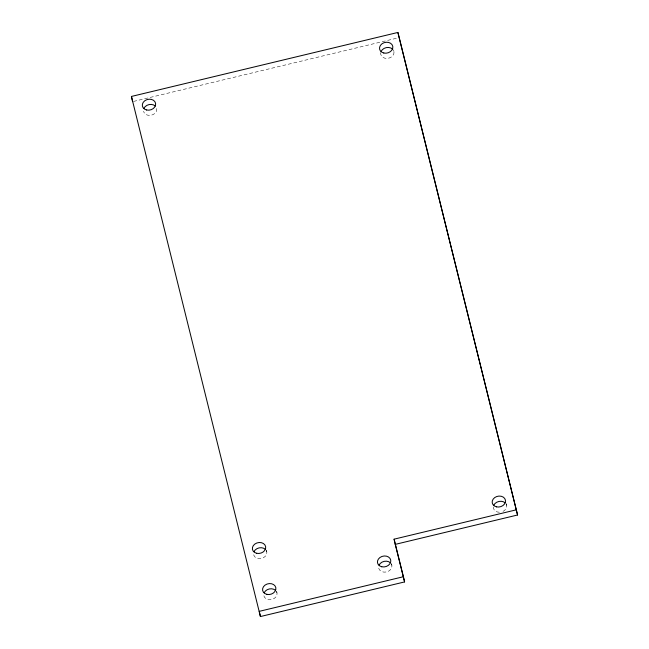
<?xml version="1.0" encoding="UTF-8"?>
<svg xmlns="http://www.w3.org/2000/svg" width="649" height="649" viewBox="0 0 649 649"><rect width="100%" height="100%" fill="white"/><g stroke="black" fill="none" stroke-linecap="round" stroke-linejoin="round"><path stroke-width="0.49" stroke-dasharray="3.25 2.43" d="M133.589 101.414L397.099 38.121M506.22 503.64L506.609 505.376M393.554 49.811L393.943 51.547M380.363 52.569L380.752 54.305A6.741 5.427 -12.7 0 0 389.27 58.021A6.741 5.427 -12.7 0 0 393.448 50.216M391.493 563.551L391.882 565.287M276.612 591.142L277.001 592.878M266.414 550.076L266.804 551.812M266.301 550.482A6.741 5.427 -12.7 0 1 261.271 558.513A6.741 5.427 -12.7 0 1 253.564 553.151M276.498 591.547A6.741 5.427 -12.7 0 1 272.32 599.351A6.741 5.427 -12.7 0 1 263.81 595.636M391.379 563.957A6.741 5.427 -12.7 0 1 386.358 571.988A6.741 5.427 -12.7 0 1 378.643 566.626M156.75 108.513A6.741 5.427 -12.7 0 1 151.217 115.214A6.741 5.427 -12.7 0 1 143.559 111.271M506.115 504.046A6.741 5.427 -12.7 0 1 502.756 511.534M499.341 512.248A6.741 5.427 -12.7 0 1 493.37 506.707"/><path stroke-width="0.97" d="M131.431 96.45L397.894 32.45L517.569 514.998L395.257 544.373L404.587 581.926L260.427 616.55L131.431 96.45L132.599 101.65M395.257 544.373L394.089 539.173L516.401 509.798M394.089 539.173L403.41 576.726L259.259 611.35L260.427 616.55M517.569 514.998L397.894 32.45M403.41 576.726L404.587 581.926M253.962 551.723A6.741 5.427 -12.7 0 1 265.384 549.338M264.159 592.797A6.741 5.427 -12.7 0 1 275.582 590.403M379.04 565.198A6.741 5.427 -12.7 0 1 390.471 562.813M143.908 108.424A6.741 5.427 -12.7 0 1 155.33 106.038M381.101 51.458A6.741 5.427 -12.7 0 1 392.531 49.073M493.775 505.287A6.741 5.427 -12.7 0 1 505.198 502.902M256.663 553.289A6.741 5.427 -12.7 0 0 265.636 546.612A6.741 5.427 -12.7 0 0 254.814 544.073A6.741 5.427 -12.7 0 0 256.663 553.289M266.853 594.354A6.741 5.427 -12.7 0 0 275.825 587.678A6.741 5.427 -12.7 0 0 265.011 585.138A6.741 5.427 -12.7 0 0 266.853 594.354M381.742 566.764A6.741 5.427 -12.7 0 0 390.714 560.087A6.741 5.427 -12.7 0 0 379.892 557.548A6.741 5.427 -12.7 0 0 381.742 566.764M146.609 109.989A6.741 5.427 -12.7 0 0 155.582 103.313A6.741 5.427 -12.7 0 0 144.759 100.773A6.741 5.427 -12.7 0 0 146.609 109.989M383.802 53.015A6.741 5.427 -12.7 0 0 392.775 46.347A6.741 5.427 -12.7 0 0 381.953 43.808A6.741 5.427 -12.7 0 0 383.802 53.015M496.469 506.853A6.741 5.427 -12.7 0 0 505.441 500.176A6.741 5.427 -12.7 0 0 494.627 497.637A6.741 5.427 -12.7 0 0 496.469 506.853"/></g></svg>
